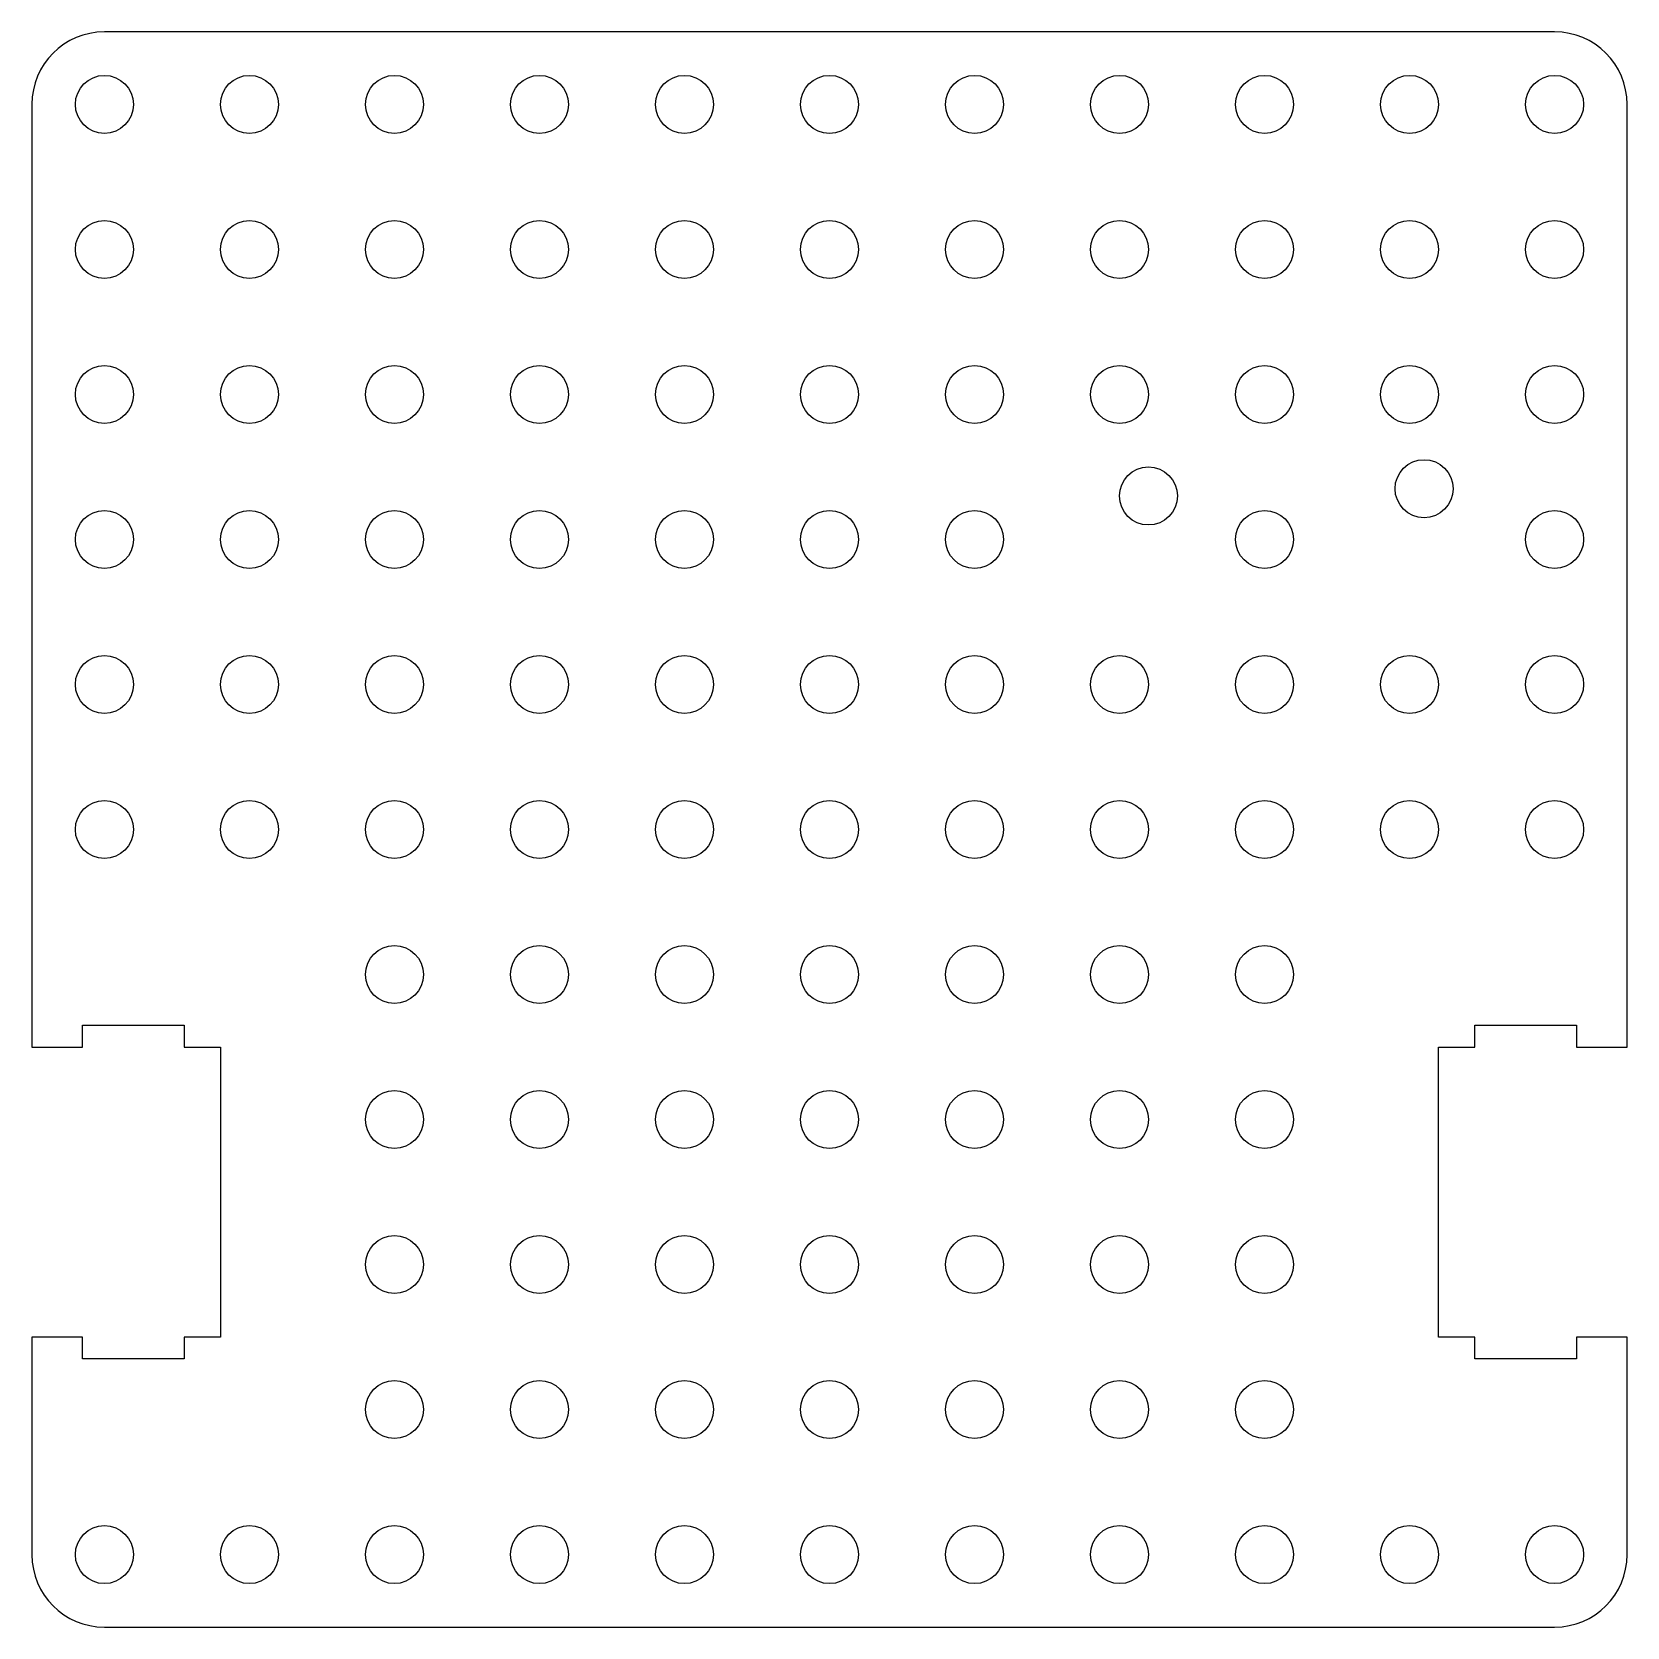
# Model space of a CAD drawing. Extents: x -15 to 771, y 0 to 274.
# Drawn here: x 660 to 770, y 0 to 110 of the extents above; entities that cross this region are included whole.
import ezdxf

# ---------------------------------------------------------------- set-up
doc = ezdxf.new("R2010")
doc.units = 0
doc.layers.add('Layer_1', color=7, linetype='CONTINUOUS')

msp = doc.modelspace()

# ---------------------------------------------------------------- linework, layer by layer
at = {"layer": 'Layer_1', "color": 7}
for points in [[(764.999994, 109.999991), (664.999968, 110.000005)], [(660.000006, 105.000007), (660.000006, 40.000007), (663.499985, 40.000004), (663.499985, 41.500007), (670.5, 41.50001), (670.5, 40.000004), (672.99998, 40.000004), (672.99998, 20.000007), (670.5, 20.000007), (670.5, 18.500008), (663.499985, 18.500008), (663.499985, 20.000007), (660.000006, 20.000002), (660.000006, 5.000021)], [(667.000007, 105.000006), (667.000007, 105.000006)], [(676.999987, 105.000006), (676.999987, 105.000006)], [(686.999995, 105.000006), (686.999995, 105.000006)], [(697.000003, 105.000006), (697.000003, 105.000006)], [(706.999983, 105.000006), (706.999983, 105.000006)], [(716.999991, 105.000006), (716.999991, 105.000006)], [(727, 105.000006), (727, 105.000006)], [(736.99998, 105.000006), (736.99998, 105.000006)], [(746.999988, 105.000006), (746.999988, 105.000006)], [(756.999996, 105.000006), (756.999996, 105.000006)], [(767.000004, 105.000006), (767.000004, 105.000006)], [(667.000007, 95.000006), (667.000007, 95.000006)], [(676.999987, 95.000009), (676.999987, 95.000009)], [(686.999995, 95.000006), (686.999995, 95.000006)], [(697.000003, 95.000006), (697.000003, 95.000006)], [(706.999983, 95.000006), (706.999983, 95.000006)], [(716.999991, 95.000006), (716.999991, 95.000006)], [(727, 95.000009), (727, 95.000009)], [(737.000008, 95.000006), (737.000008, 95.000006)], [(746.999988, 95.000006), (746.999988, 95.000006)], [(756.999996, 95.000006), (756.999996, 95.000006)], [(767.000004, 95.000006), (767.000004, 95.000006)], [(667.000007, 85.000006), (667.000007, 85.000006)], [(676.999987, 85.000006), (676.999987, 85.000006)], [(686.999995, 85.000006), (686.999995, 85.000006)], [(697.000003, 85.000006), (697.000003, 85.000006)], [(706.999983, 85.000006), (706.999983, 85.000006)], [(716.999991, 85.000006), (716.999991, 85.000006)], [(727, 85.000006), (727, 85.000006)], [(737.000008, 85.000006), (737.000008, 85.000006)], [(746.999988, 85.000006), (746.999988, 85.000006)], [(756.999996, 85.000006), (756.999996, 85.000006)], [(767.000004, 85.000006), (767.000004, 85.000006)], [(754.000001, 78.500008), (754.000001, 78.500008)], [(738.992045, 78.000009), (738.992045, 78.000009)], [(667.000007, 75.000007), (667.000007, 75.000007)], [(676.999987, 75.000007), (676.999987, 75.000007)], [(686.999995, 75.000007), (686.999995, 75.000007)], [(697.000003, 75.000007), (697.000003, 75.000007)], [(706.999983, 75.000007), (706.999983, 75.000007)], [(716.999991, 75.000007), (716.999991, 75.000007)], [(727, 75.000007), (727, 75.000007)], [(746.999988, 75.000007), (746.999988, 75.000007)], [(767.000004, 75.000007), (767.000004, 75.000007)], [(667.000007, 65.000007), (667.000007, 65.000007)], [(676.999987, 65.000007), (676.999987, 65.000007)], [(686.999995, 65.000007), (686.999995, 65.000007)], [(697.000003, 65.000007), (697.000003, 65.000007)], [(706.999983, 65.000007), (706.999983, 65.000007)], [(716.999991, 65.000007), (716.999991, 65.000007)], [(727, 65.000007), (727, 65.000007)], [(736.99998, 65.000007), (736.99998, 65.000007)], [(746.999988, 65.000007), (746.999988, 65.000007)], [(756.999996, 65.000007), (756.999996, 65.000007)], [(767.000004, 65.000007), (767.000004, 65.000007)], [(667.000007, 55.000004), (667.000007, 55.000004)], [(676.999987, 55.000004), (676.999987, 55.000004)], [(686.999995, 55.000004), (686.999995, 55.000004)], [(697.000003, 55.000004), (697.000003, 55.000004)], [(706.999983, 55.000004), (706.999983, 55.000004)], [(716.999991, 55.000004), (716.999991, 55.000004)], [(727, 55.000004), (727, 55.000004)], [(737.000008, 55.000004), (737.000008, 55.000004)], [(746.999988, 55.000004), (746.999988, 55.000004)], [(756.999996, 55.000004), (756.999996, 55.000004)], [(767.000004, 55.000004), (767.000004, 55.000004)], [(686.999995, 45.000004), (686.999995, 45.000004)], [(697.000003, 45.000004), (697.000003, 45.000004)], [(702.99999, 45.000005), (702.99999, 45.000005)], [(716.999991, 45.000004), (716.999991, 45.000004)], [(727, 45.000007), (727, 45.000007)], [(737.000008, 45.000004), (737.000008, 45.000004)], [(746.999988, 45.000004), (746.999988, 45.000004)], [(769.999984, 5.000021), (769.999984, 20.000007), (766.500005, 20.000007), (766.500005, 18.500008), (759.499991, 18.500008), (759.499991, 20.000007), (756.999982, 20.000007), (756.999982, 40.000004), (759.499991, 40.000007), (759.499991, 41.500007), (766.500005, 41.500007), (766.500005, 40.000004), (769.999984, 40.000007)], [(686.999995, 35.000005), (686.999995, 35.000005)], [(697.000003, 35.000005), (697.000003, 35.000005)], [(706.999983, 35.000005), (706.999983, 35.000005)], [(716.999991, 35.000005), (716.999991, 35.000005)], [(727, 35.000005), (727, 35.000005)], [(736.99998, 35.000005), (736.99998, 35.000005)], [(746.999988, 35.000005), (746.999988, 35.000005)], [(686.999995, 25.000005), (686.999995, 25.000005)], [(697.000003, 25.000005), (697.000003, 25.000005)], [(706.999983, 25.000005), (706.999983, 25.000005)], [(716.999991, 25.000005), (716.999991, 25.000005)], [(727, 25.000005), (727, 25.000005)], [(736.99998, 25.000005), (736.99998, 25.000005)], [(746.999988, 25.000005), (746.999988, 25.000005)], [(686.999995, 15.000005), (686.999995, 15.000005)], [(697.000003, 15.000005), (697.000003, 15.000005)], [(706.999983, 15.000005), (706.999983, 15.000005)], [(716.999991, 15.000005), (716.999991, 15.000005)], [(727, 15.000005), (727, 15.000005)], [(736.99998, 15.000005), (736.99998, 15.000005)], [(746.999988, 15.000005), (746.999988, 15.000005)], [(667.000007, 5.000005), (667.000007, 5.000005)], [(676.999987, 5.000005), (676.999987, 5.000005)], [(686.999995, 5.000005), (686.999995, 5.000005)], [(697.000003, 5.000005), (697.000003, 5.000005)], [(706.999983, 5.000005), (706.999983, 5.000005)], [(716.999991, 5.000005), (716.999991, 5.000005)], [(727, 5.000005), (727, 5.000005)], [(736.99998, 5.000005), (736.99998, 5.000005)], [(746.999988, 5.000005), (746.999988, 5.000005)], [(756.999996, 5.000005), (756.999996, 5.000005)], [(767.000004, 5.000005), (767.000004, 5.000005)], [(664.999968, 0.000002), (764.999994, 0.000002)], [(664.999968, 0.000002), (664.999968, 0.000002)]]:
    msp.add_lwpolyline(points, dxfattribs=at)
for points in [[(664.999968, 110.000005), (662.229985, 110.000005), (660.000006, 107.76999), (660.000006, 105.000007)], [(769.999984, 104.999993), (769.999984, 107.769976), (767.769977, 109.999991), (764.999994, 109.999991)], [(663.000007, 105.000006), (663.000007, 106.104576), (663.895437, 107.000006), (665.000007, 107.000006)], [(665.000007, 107.000006), (666.104576, 107.000006), (667.000007, 106.104576), (667.000007, 105.000006)], [(672.999987, 105.000006), (672.999987, 106.104576), (673.895417, 107.000006), (674.999987, 107.000006)], [(674.999987, 107.000006), (676.104556, 107.000006), (676.999987, 106.104576), (676.999987, 105.000006)], [(682.999995, 105.000006), (682.999995, 106.104576), (683.895425, 107.000006), (684.999995, 107.000006)], [(684.999995, 107.000006), (686.104564, 107.000006), (686.999995, 106.104576), (686.999995, 105.000006)], [(693.000003, 105.000006), (693.000003, 106.104576), (693.895434, 107.000006), (695.000003, 107.000006)], [(695.000003, 107.000006), (696.104573, 107.000006), (697.000003, 106.104576), (697.000003, 105.000006)], [(702.999983, 105.000006), (702.999983, 106.104576), (703.895414, 107.000006), (704.999983, 107.000006)], [(704.999983, 107.000006), (706.104553, 107.000006), (706.999983, 106.104576), (706.999983, 105.000006)], [(712.999991, 105.000006), (712.999991, 106.104576), (713.895422, 107.000006), (714.999991, 107.000006)], [(714.999991, 107.000006), (716.104561, 107.000006), (716.999991, 106.104576), (716.999991, 105.000006)], [(723, 105.000006), (723, 106.104576), (723.89543, 107.000006), (725, 107.000006)], [(725, 107.000006), (726.104569, 107.000006), (727, 106.104576), (727, 105.000006)], [(732.99998, 105.000006), (732.99998, 106.104576), (733.89541, 107.000006), (734.99998, 107.000006)], [(734.99998, 107.000006), (736.104549, 107.000006), (736.99998, 106.104576), (736.99998, 105.000006)], [(742.999988, 105.000006), (742.999988, 106.104576), (743.895418, 107.000006), (744.999988, 107.000006)], [(744.999988, 107.000006), (746.104557, 107.000006), (746.999988, 106.104576), (746.999988, 105.000006)], [(752.999996, 105.000006), (752.999996, 106.104576), (753.895427, 107.000006), (754.999996, 107.000006)], [(754.999996, 107.000006), (756.104565, 107.000006), (756.999996, 106.104576), (756.999996, 105.000006)], [(763.000004, 105.000006), (763.000004, 106.104576), (763.895435, 107.000006), (765.000004, 107.000006)], [(765.000004, 107.000006), (766.104574, 107.000006), (767.000004, 106.104576), (767.000004, 105.000006)], [(665.000007, 103.000006), (663.895437, 103.000006), (663.000007, 103.895436), (663.000007, 105.000006)], [(667.000007, 105.000006), (667.000007, 103.895436), (666.104576, 103.000006), (665.000007, 103.000006)], [(674.999987, 103.000006), (673.895417, 103.000006), (672.999987, 103.895436), (672.999987, 105.000006)], [(676.999987, 105.000006), (676.999987, 103.895436), (676.104556, 103.000006), (674.999987, 103.000006)], [(684.999995, 103.000006), (683.895425, 103.000006), (682.999995, 103.895436), (682.999995, 105.000006)], [(686.999995, 105.000006), (686.999995, 103.895436), (686.104564, 103.000006), (684.999995, 103.000006)], [(695.000003, 103.000006), (693.895434, 103.000006), (693.000003, 103.895436), (693.000003, 105.000006)], [(697.000003, 105.000006), (697.000003, 103.895436), (696.104573, 103.000006), (695.000003, 103.000006)], [(704.999983, 103.000006), (703.895414, 103.000006), (702.999983, 103.895436), (702.999983, 105.000006)], [(706.999983, 105.000006), (706.999983, 103.895436), (706.104553, 103.000006), (704.999983, 103.000006)], [(714.999991, 103.000006), (713.895422, 103.000006), (712.999991, 103.895436), (712.999991, 105.000006)], [(716.999991, 105.000006), (716.999991, 103.895436), (716.104561, 103.000006), (714.999991, 103.000006)], [(725, 103.000006), (723.89543, 103.000006), (723, 103.895436), (723, 105.000006)], [(727, 105.000006), (727, 103.895436), (726.104569, 103.000006), (725, 103.000006)], [(734.99998, 103.000006), (733.89541, 103.000006), (732.99998, 103.895436), (732.99998, 105.000006)], [(736.99998, 105.000006), (736.99998, 103.895436), (736.104549, 103.000006), (734.99998, 103.000006)], [(744.999988, 103.000006), (743.895418, 103.000006), (742.999988, 103.895436), (742.999988, 105.000006)], [(746.999988, 105.000006), (746.999988, 103.895436), (746.104557, 103.000006), (744.999988, 103.000006)], [(754.999996, 103.000006), (753.895427, 103.000006), (752.999996, 103.895436), (752.999996, 105.000006)], [(756.999996, 105.000006), (756.999996, 103.895436), (756.104565, 103.000006), (754.999996, 103.000006)], [(765.000004, 103.000006), (763.895435, 103.000006), (763.000004, 103.895436), (763.000004, 105.000006)], [(767.000004, 105.000006), (767.000004, 103.895436), (766.104574, 103.000006), (765.000004, 103.000006)], [(769.999984, 40.000007), (769.999984, 65.000011), (769.999984, 79.999989), (769.999984, 104.999993)], [(663.000007, 95.000006), (663.000007, 96.104576), (663.895437, 97.000006), (665.000007, 97.000006)], [(665.000007, 97.000006), (666.104576, 97.000006), (667.000007, 96.104576), (667.000007, 95.000006)], [(672.999987, 95.000009), (672.999987, 96.104579), (673.895417, 97.000009), (674.999987, 97.000009)], [(674.999987, 97.000009), (676.104556, 97.000009), (676.999987, 96.104579), (676.999987, 95.000009)], [(682.999995, 95.000006), (682.999995, 96.104576), (683.895425, 97.000006), (684.999995, 97.000006)], [(684.999995, 97.000006), (686.104564, 97.000006), (686.999995, 96.104576), (686.999995, 95.000006)], [(693.000003, 95.000006), (693.000003, 96.104576), (693.895434, 97.000006), (695.000003, 97.000006)], [(695.000003, 97.000006), (696.104573, 97.000006), (697.000003, 96.104576), (697.000003, 95.000006)], [(702.999983, 95.000006), (702.999983, 96.104576), (703.895414, 97.000006), (704.999983, 97.000006)], [(704.999983, 97.000006), (706.104553, 97.000006), (706.999983, 96.104576), (706.999983, 95.000006)], [(712.999991, 95.000006), (712.999991, 96.104576), (713.895422, 97.000006), (714.999991, 97.000006)], [(714.999991, 97.000006), (716.104561, 97.000006), (716.999991, 96.104576), (716.999991, 95.000006)], [(723, 95.000009), (723, 96.104579), (723.89543, 97.000009), (725, 97.000009)], [(725, 97.000009), (726.104569, 97.000009), (727, 96.104579), (727, 95.000009)], [(733.000008, 95.000006), (733.000008, 96.104576), (733.895438, 97.000006), (735.000008, 97.000006)], [(735.000008, 97.000006), (736.104577, 97.000006), (737.000008, 96.104576), (737.000008, 95.000006)], [(742.999988, 95.000006), (742.999988, 96.104576), (743.895418, 97.000006), (744.999988, 97.000006)], [(744.999988, 97.000006), (746.104557, 97.000006), (746.999988, 96.104576), (746.999988, 95.000006)], [(752.999996, 95.000006), (752.999996, 96.104576), (753.895427, 97.000006), (754.999996, 97.000006)], [(754.999996, 97.000006), (756.104565, 97.000006), (756.999996, 96.104576), (756.999996, 95.000006)], [(763.000004, 95.000006), (763.000004, 96.104576), (763.895435, 97.000006), (765.000004, 97.000006)], [(765.000004, 97.000006), (766.104574, 97.000006), (767.000004, 96.104576), (767.000004, 95.000006)], [(665.000007, 93.000006), (663.895437, 93.000006), (663.000007, 93.895436), (663.000007, 95.000006)], [(667.000007, 95.000006), (667.000007, 93.895436), (666.104576, 93.000006), (665.000007, 93.000006)], [(674.999987, 93.000009), (673.895417, 93.000009), (672.999987, 93.895439), (672.999987, 95.000009)], [(676.999987, 95.000009), (676.999987, 93.895439), (676.104556, 93.000009), (674.999987, 93.000009)], [(684.999995, 93.000006), (683.895425, 93.000006), (682.999995, 93.895436), (682.999995, 95.000006)], [(686.999995, 95.000006), (686.999995, 93.895436), (686.104564, 93.000006), (684.999995, 93.000006)], [(695.000003, 93.000006), (693.895434, 93.000006), (693.000003, 93.895436), (693.000003, 95.000006)], [(697.000003, 95.000006), (697.000003, 93.895436), (696.104573, 93.000006), (695.000003, 93.000006)], [(704.999983, 93.000006), (703.895414, 93.000006), (702.999983, 93.895436), (702.999983, 95.000006)], [(706.999983, 95.000006), (706.999983, 93.895436), (706.104553, 93.000006), (704.999983, 93.000006)], [(714.999991, 93.000006), (713.895422, 93.000006), (712.999991, 93.895436), (712.999991, 95.000006)], [(716.999991, 95.000006), (716.999991, 93.895436), (716.104561, 93.000006), (714.999991, 93.000006)], [(725, 93.000009), (723.89543, 93.000009), (723, 93.895439), (723, 95.000009)], [(727, 95.000009), (727, 93.895439), (726.104569, 93.000009), (725, 93.000009)], [(735.000008, 93.000006), (733.895438, 93.000006), (733.000008, 93.895436), (733.000008, 95.000006)], [(737.000008, 95.000006), (737.000008, 93.895436), (736.104577, 93.000006), (735.000008, 93.000006)], [(744.999988, 93.000006), (743.895418, 93.000006), (742.999988, 93.895436), (742.999988, 95.000006)], [(746.999988, 95.000006), (746.999988, 93.895436), (746.104557, 93.000006), (744.999988, 93.000006)], [(754.999996, 93.000006), (753.895427, 93.000006), (752.999996, 93.895436), (752.999996, 95.000006)], [(756.999996, 95.000006), (756.999996, 93.895436), (756.104565, 93.000006), (754.999996, 93.000006)], [(765.000004, 93.000006), (763.895435, 93.000006), (763.000004, 93.895436), (763.000004, 95.000006)], [(767.000004, 95.000006), (767.000004, 93.895436), (766.104574, 93.000006), (765.000004, 93.000006)], [(663.000007, 85.000006), (663.000007, 86.104576), (663.895437, 87.000006), (665.000007, 87.000006)], [(665.000007, 87.000006), (666.104576, 87.000006), (667.000007, 86.104576), (667.000007, 85.000006)], [(672.999987, 85.000006), (672.999987, 86.104576), (673.895417, 87.000006), (674.999987, 87.000006)], [(674.999987, 87.000006), (676.104556, 87.000006), (676.999987, 86.104576), (676.999987, 85.000006)], [(682.999995, 85.000006), (682.999995, 86.104576), (683.895425, 87.000006), (684.999995, 87.000006)], [(684.999995, 87.000006), (686.104564, 87.000006), (686.999995, 86.104576), (686.999995, 85.000006)], [(693.000003, 85.000006), (693.000003, 86.104576), (693.895434, 87.000006), (695.000003, 87.000006)], [(695.000003, 87.000006), (696.104573, 87.000006), (697.000003, 86.104576), (697.000003, 85.000006)], [(702.999983, 85.000006), (702.999983, 86.104576), (703.895414, 87.000006), (704.999983, 87.000006)], [(704.999983, 87.000006), (706.104553, 87.000006), (706.999983, 86.104576), (706.999983, 85.000006)], [(712.999991, 85.000006), (712.999991, 86.104576), (713.895422, 87.000006), (714.999991, 87.000006)], [(714.999991, 87.000006), (716.104561, 87.000006), (716.999991, 86.104576), (716.999991, 85.000006)], [(723, 85.000006), (723, 86.104576), (723.89543, 87.000006), (725, 87.000006)], [(725, 87.000006), (726.104569, 87.000006), (727, 86.104576), (727, 85.000006)], [(733.000008, 85.000006), (733.000008, 86.104576), (733.895438, 87.000006), (735.000008, 87.000006)], [(735.000008, 87.000006), (736.104577, 87.000006), (737.000008, 86.104576), (737.000008, 85.000006)], [(742.999988, 85.000006), (742.999988, 86.104576), (743.895418, 87.000006), (744.999988, 87.000006)], [(744.999988, 87.000006), (746.104557, 87.000006), (746.999988, 86.104576), (746.999988, 85.000006)], [(752.999996, 85.000006), (752.999996, 86.104576), (753.895427, 87.000006), (754.999996, 87.000006)], [(754.999996, 87.000006), (756.104565, 87.000006), (756.999996, 86.104576), (756.999996, 85.000006)], [(763.000004, 85.000006), (763.000004, 86.104576), (763.895435, 87.000006), (765.000004, 87.000006)], [(765.000004, 87.000006), (766.104574, 87.000006), (767.000004, 86.104576), (767.000004, 85.000006)], [(665.000007, 83.000006), (663.895437, 83.000006), (663.000007, 83.895437), (663.000007, 85.000006)], [(667.000007, 85.000006), (667.000007, 83.895437), (666.104576, 83.000006), (665.000007, 83.000006)], [(674.999987, 83.000006), (673.895417, 83.000006), (672.999987, 83.895437), (672.999987, 85.000006)], [(676.999987, 85.000006), (676.999987, 83.895437), (676.104556, 83.000006), (674.999987, 83.000006)], [(684.999995, 83.000006), (683.895425, 83.000006), (682.999995, 83.895437), (682.999995, 85.000006)], [(686.999995, 85.000006), (686.999995, 83.895437), (686.104564, 83.000006), (684.999995, 83.000006)], [(695.000003, 83.000006), (693.895434, 83.000006), (693.000003, 83.895437), (693.000003, 85.000006)], [(697.000003, 85.000006), (697.000003, 83.895437), (696.104573, 83.000006), (695.000003, 83.000006)], [(704.999983, 83.000006), (703.895414, 83.000006), (702.999983, 83.895437), (702.999983, 85.000006)], [(706.999983, 85.000006), (706.999983, 83.895437), (706.104553, 83.000006), (704.999983, 83.000006)], [(714.999991, 83.000006), (713.895422, 83.000006), (712.999991, 83.895437), (712.999991, 85.000006)], [(716.999991, 85.000006), (716.999991, 83.895437), (716.104561, 83.000006), (714.999991, 83.000006)], [(725, 83.000006), (723.89543, 83.000006), (723, 83.895437), (723, 85.000006)], [(727, 85.000006), (727, 83.895437), (726.104569, 83.000006), (725, 83.000006)], [(735.000008, 83.000006), (733.895438, 83.000006), (733.000008, 83.895437), (733.000008, 85.000006)], [(737.000008, 85.000006), (737.000008, 83.895437), (736.104577, 83.000006), (735.000008, 83.000006)], [(744.999988, 83.000006), (743.895418, 83.000006), (742.999988, 83.895437), (742.999988, 85.000006)], [(746.999988, 85.000006), (746.999988, 83.895437), (746.104557, 83.000006), (744.999988, 83.000006)], [(754.999996, 83.000006), (753.895427, 83.000006), (752.999996, 83.895437), (752.999996, 85.000006)], [(756.999996, 85.000006), (756.999996, 83.895437), (756.104565, 83.000006), (754.999996, 83.000006)], [(765.000004, 83.000006), (763.895435, 83.000006), (763.000004, 83.895437), (763.000004, 85.000006)], [(767.000004, 85.000006), (767.000004, 83.895437), (766.104574, 83.000006), (765.000004, 83.000006)], [(754.000001, 78.500008), (754.000001, 79.604571), (754.895431, 80.499996), (756, 80.499996)], [(756, 80.499996), (757.104569, 80.499996), (758, 79.604571), (758, 78.500008)], [(734.992045, 78.000009), (734.992045, 79.104579), (735.887476, 80.000009), (736.992045, 80.000009)], [(736.992045, 80.000009), (738.096615, 80.000009), (738.992045, 79.104579), (738.992045, 78.000009)], [(756, 76.500015), (754.895431, 76.500015), (754.000001, 77.39544), (754.000001, 78.500008)], [(758, 78.500008), (758, 77.39544), (757.104569, 76.500015), (756, 76.500015)], [(736.992045, 76.000009), (735.887476, 76.000009), (734.992045, 76.895439), (734.992045, 78.000009)], [(738.992045, 78.000009), (738.992045, 76.895439), (738.096615, 76.000009), (736.992045, 76.000009)], [(663.000007, 75.000007), (663.000007, 76.104576), (663.895437, 77.000006), (665.000007, 77.000006)], [(665.000007, 77.000006), (666.104576, 77.000006), (667.000007, 76.104576), (667.000007, 75.000007)], [(672.999987, 75.000007), (672.999987, 76.104576), (673.895417, 77.000006), (674.999987, 77.000006)], [(674.999987, 77.000006), (676.104556, 77.000006), (676.999987, 76.104576), (676.999987, 75.000007)], [(682.999995, 75.000007), (682.999995, 76.104576), (683.895425, 77.000006), (684.999995, 77.000006)], [(684.999995, 77.000006), (686.104564, 77.000006), (686.999995, 76.104576), (686.999995, 75.000007)], [(693.000003, 75.000007), (693.000003, 76.104576), (693.895434, 77.000006), (695.000003, 77.000006)], [(695.000003, 77.000006), (696.104573, 77.000006), (697.000003, 76.104576), (697.000003, 75.000007)], [(702.999983, 75.000007), (702.999983, 76.104576), (703.895414, 77.000006), (704.999983, 77.000006)], [(704.999983, 77.000006), (706.104553, 77.000006), (706.999983, 76.104576), (706.999983, 75.000007)], [(712.999991, 75.000007), (712.999991, 76.104576), (713.895422, 77.000006), (714.999991, 77.000006)], [(714.999991, 77.000006), (716.104561, 77.000006), (716.999991, 76.104576), (716.999991, 75.000007)], [(723, 75.000007), (723, 76.104576), (723.89543, 77.000006), (725, 77.000006)], [(725, 77.000006), (726.104569, 77.000006), (727, 76.104576), (727, 75.000007)], [(742.999988, 75.000007), (742.999988, 76.104576), (743.895418, 77.000006), (744.999988, 77.000006)], [(744.999988, 77.000006), (746.104557, 77.000006), (746.999988, 76.104576), (746.999988, 75.000007)], [(763.000004, 75.000007), (763.000004, 76.104576), (763.895435, 77.000006), (765.000004, 77.000006)], [(765.000004, 77.000006), (766.104574, 77.000006), (767.000004, 76.104576), (767.000004, 75.000007)], [(665.000007, 73.000007), (663.895437, 73.000007), (663.000007, 73.895437), (663.000007, 75.000007)], [(667.000007, 75.000007), (667.000007, 73.895437), (666.104576, 73.000007), (665.000007, 73.000007)], [(674.999987, 73.000007), (673.895417, 73.000007), (672.999987, 73.895437), (672.999987, 75.000007)], [(676.999987, 75.000007), (676.999987, 73.895437), (676.104556, 73.000007), (674.999987, 73.000007)], [(684.999995, 73.000007), (683.895425, 73.000007), (682.999995, 73.895437), (682.999995, 75.000007)], [(686.999995, 75.000007), (686.999995, 73.895437), (686.104564, 73.000007), (684.999995, 73.000007)], [(695.000003, 73.000007), (693.895434, 73.000007), (693.000003, 73.895437), (693.000003, 75.000007)], [(697.000003, 75.000007), (697.000003, 73.895437), (696.104573, 73.000007), (695.000003, 73.000007)], [(704.999983, 73.000007), (703.895414, 73.000007), (702.999983, 73.895437), (702.999983, 75.000007)], [(706.999983, 75.000007), (706.999983, 73.895437), (706.104553, 73.000007), (704.999983, 73.000007)], [(714.999991, 73.000007), (713.895422, 73.000007), (712.999991, 73.895437), (712.999991, 75.000007)], [(716.999991, 75.000007), (716.999991, 73.895437), (716.104561, 73.000007), (714.999991, 73.000007)], [(725, 73.000007), (723.89543, 73.000007), (723, 73.895437), (723, 75.000007)], [(727, 75.000007), (727, 73.895437), (726.104569, 73.000007), (725, 73.000007)], [(744.999988, 73.000007), (743.895418, 73.000007), (742.999988, 73.895437), (742.999988, 75.000007)], [(746.999988, 75.000007), (746.999988, 73.895437), (746.104557, 73.000007), (744.999988, 73.000007)], [(765.000004, 73.000007), (763.895435, 73.000007), (763.000004, 73.895437), (763.000004, 75.000007)], [(767.000004, 75.000007), (767.000004, 73.895437), (766.104574, 73.000007), (765.000004, 73.000007)], [(663.000007, 65.000007), (663.000007, 66.104577), (663.895437, 67.000007), (665.000007, 67.000007)], [(665.000007, 67.000007), (666.104576, 67.000007), (667.000007, 66.104577), (667.000007, 65.000007)], [(672.999987, 65.000007), (672.999987, 66.104577), (673.895417, 67.000007), (674.999987, 67.000007)], [(674.999987, 67.000007), (676.104556, 67.000007), (676.999987, 66.104577), (676.999987, 65.000007)], [(682.999995, 65.000007), (682.999995, 66.104577), (683.895425, 67.000007), (684.999995, 67.000007)], [(684.999995, 67.000007), (686.104564, 67.000007), (686.999995, 66.104577), (686.999995, 65.000007)], [(693.000003, 65.000007), (693.000003, 66.104577), (693.895434, 67.000007), (695.000003, 67.000007)], [(695.000003, 67.000007), (696.104573, 67.000007), (697.000003, 66.104577), (697.000003, 65.000007)], [(702.999983, 65.000007), (702.999983, 66.104577), (703.895414, 67.000007), (704.999983, 67.000007)], [(704.999983, 67.000007), (706.104553, 67.000007), (706.999983, 66.104577), (706.999983, 65.000007)], [(712.999991, 65.000007), (712.999991, 66.104577), (713.895422, 67.000007), (714.999991, 67.000007)], [(714.999991, 67.000007), (716.104561, 67.000007), (716.999991, 66.104577), (716.999991, 65.000007)], [(723, 65.000007), (723, 66.104577), (723.89543, 67.000007), (725, 67.000007)], [(725, 67.000007), (726.104569, 67.000007), (727, 66.104577), (727, 65.000007)], [(732.99998, 65.000007), (732.99998, 66.104577), (733.89541, 67.000007), (734.99998, 67.000007)], [(734.99998, 67.000007), (736.104549, 67.000007), (736.99998, 66.104577), (736.99998, 65.000007)], [(742.999988, 65.000007), (742.999988, 66.104577), (743.895418, 67.000007), (744.999988, 67.000007)], [(744.999988, 67.000007), (746.104557, 67.000007), (746.999988, 66.104577), (746.999988, 65.000007)], [(752.999996, 65.000007), (752.999996, 66.104577), (753.895427, 67.000007), (754.999996, 67.000007)], [(754.999996, 67.000007), (756.104565, 67.000007), (756.999996, 66.104577), (756.999996, 65.000007)], [(763.000004, 65.000007), (763.000004, 66.104577), (763.895435, 67.000007), (765.000004, 67.000007)], [(765.000004, 67.000007), (766.104574, 67.000007), (767.000004, 66.104577), (767.000004, 65.000007)], [(665.000007, 63.000007), (663.895437, 63.000007), (663.000007, 63.895437), (663.000007, 65.000007)], [(667.000007, 65.000007), (667.000007, 63.895437), (666.104576, 63.000007), (665.000007, 63.000007)], [(674.999987, 63.000007), (673.895417, 63.000007), (672.999987, 63.895437), (672.999987, 65.000007)], [(676.999987, 65.000007), (676.999987, 63.895437), (676.104556, 63.000007), (674.999987, 63.000007)], [(684.999995, 63.000007), (683.895425, 63.000007), (682.999995, 63.895437), (682.999995, 65.000007)], [(686.999995, 65.000007), (686.999995, 63.895437), (686.104564, 63.000007), (684.999995, 63.000007)], [(695.000003, 63.000007), (693.895434, 63.000007), (693.000003, 63.895437), (693.000003, 65.000007)], [(697.000003, 65.000007), (697.000003, 63.895437), (696.104573, 63.000007), (695.000003, 63.000007)], [(704.999983, 63.000007), (703.895414, 63.000007), (702.999983, 63.895437), (702.999983, 65.000007)], [(706.999983, 65.000007), (706.999983, 63.895437), (706.104553, 63.000007), (704.999983, 63.000007)], [(714.999991, 63.000007), (713.895422, 63.000007), (712.999991, 63.895437), (712.999991, 65.000007)], [(716.999991, 65.000007), (716.999991, 63.895437), (716.104561, 63.000007), (714.999991, 63.000007)], [(725, 63.000007), (723.89543, 63.000007), (723, 63.895437), (723, 65.000007)], [(727, 65.000007), (727, 63.895437), (726.104569, 63.000007), (725, 63.000007)], [(734.99998, 63.000007), (733.89541, 63.000007), (732.99998, 63.895437), (732.99998, 65.000007)], [(736.99998, 65.000007), (736.99998, 63.895437), (736.104549, 63.000007), (734.99998, 63.000007)], [(744.999988, 63.000007), (743.895418, 63.000007), (742.999988, 63.895437), (742.999988, 65.000007)], [(746.999988, 65.000007), (746.999988, 63.895437), (746.104557, 63.000007), (744.999988, 63.000007)], [(754.999996, 63.000007), (753.895427, 63.000007), (752.999996, 63.895437), (752.999996, 65.000007)], [(756.999996, 65.000007), (756.999996, 63.895437), (756.104565, 63.000007), (754.999996, 63.000007)], [(765.000004, 63.000007), (763.895435, 63.000007), (763.000004, 63.895437), (763.000004, 65.000007)], [(767.000004, 65.000007), (767.000004, 63.895437), (766.104574, 63.000007), (765.000004, 63.000007)], [(663.000007, 55.000004), (663.000007, 56.104574), (663.895437, 57.000004), (665.000007, 57.000004)], [(665.000007, 57.000004), (666.104576, 57.000004), (667.000007, 56.104574), (667.000007, 55.000004)], [(672.999987, 55.000004), (672.999987, 56.104574), (673.895417, 57.000004), (674.999987, 57.000004)], [(674.999987, 57.000004), (676.104556, 57.000004), (676.999987, 56.104574), (676.999987, 55.000004)], [(682.999995, 55.000004), (682.999995, 56.104574), (683.895425, 57.000004), (684.999995, 57.000004)], [(684.999995, 57.000004), (686.104564, 57.000004), (686.999995, 56.104574), (686.999995, 55.000004)], [(693.000003, 55.000004), (693.000003, 56.104574), (693.895434, 57.000004), (695.000003, 57.000004)], [(695.000003, 57.000004), (696.104573, 57.000004), (697.000003, 56.104574), (697.000003, 55.000004)], [(702.999983, 55.000004), (702.999983, 56.104574), (703.895414, 57.000004), (704.999983, 57.000004)], [(704.999983, 57.000004), (706.104553, 57.000004), (706.999983, 56.104574), (706.999983, 55.000004)], [(712.999991, 55.000004), (712.999991, 56.104574), (713.895422, 57.000004), (714.999991, 57.000004)], [(714.999991, 57.000004), (716.104561, 57.000004), (716.999991, 56.104574), (716.999991, 55.000004)], [(723, 55.000004), (723, 56.104574), (723.89543, 57.000004), (725, 57.000004)], [(725, 57.000004), (726.104569, 57.000004), (727, 56.104574), (727, 55.000004)], [(733.000008, 55.000004), (733.000008, 56.104574), (733.895438, 57.000004), (735.000008, 57.000004)], [(735.000008, 57.000004), (736.104577, 57.000004), (737.000008, 56.104574), (737.000008, 55.000004)], [(742.999988, 55.000004), (742.999988, 56.104574), (743.895418, 57.000004), (744.999988, 57.000004)], [(744.999988, 57.000004), (746.104557, 57.000004), (746.999988, 56.104574), (746.999988, 55.000004)], [(752.999996, 55.000004), (752.999996, 56.104574), (753.895427, 57.000004), (754.999996, 57.000004)], [(754.999996, 57.000004), (756.104565, 57.000004), (756.999996, 56.104574), (756.999996, 55.000004)], [(763.000004, 55.000004), (763.000004, 56.104574), (763.895435, 57.000004), (765.000004, 57.000004)], [(765.000004, 57.000004), (766.104574, 57.000004), (767.000004, 56.104574), (767.000004, 55.000004)], [(665.000007, 53.000004), (663.895437, 53.000004), (663.000007, 53.895434), (663.000007, 55.000004)], [(667.000007, 55.000004), (667.000007, 53.895434), (666.104576, 53.000004), (665.000007, 53.000004)], [(674.999987, 53.000004), (673.895417, 53.000004), (672.999987, 53.895434), (672.999987, 55.000004)], [(676.999987, 55.000004), (676.999987, 53.895434), (676.104556, 53.000004), (674.999987, 53.000004)], [(684.999995, 53.000004), (683.895425, 53.000004), (682.999995, 53.895434), (682.999995, 55.000004)], [(686.999995, 55.000004), (686.999995, 53.895434), (686.104564, 53.000004), (684.999995, 53.000004)], [(695.000003, 53.000004), (693.895434, 53.000004), (693.000003, 53.895434), (693.000003, 55.000004)], [(697.000003, 55.000004), (697.000003, 53.895434), (696.104573, 53.000004), (695.000003, 53.000004)], [(704.999983, 53.000004), (703.895414, 53.000004), (702.999983, 53.895434), (702.999983, 55.000004)], [(706.999983, 55.000004), (706.999983, 53.895434), (706.104553, 53.000004), (704.999983, 53.000004)], [(714.999991, 53.000004), (713.895422, 53.000004), (712.999991, 53.895434), (712.999991, 55.000004)], [(716.999991, 55.000004), (716.999991, 53.895434), (716.104561, 53.000004), (714.999991, 53.000004)], [(725, 53.000004), (723.89543, 53.000004), (723, 53.895434), (723, 55.000004)], [(727, 55.000004), (727, 53.895434), (726.104569, 53.000004), (725, 53.000004)], [(735.000008, 53.000004), (733.895438, 53.000004), (733.000008, 53.895434), (733.000008, 55.000004)], [(737.000008, 55.000004), (737.000008, 53.895434), (736.104577, 53.000004), (735.000008, 53.000004)], [(744.999988, 53.000004), (743.895418, 53.000004), (742.999988, 53.895434), (742.999988, 55.000004)], [(746.999988, 55.000004), (746.999988, 53.895434), (746.104557, 53.000004), (744.999988, 53.000004)], [(754.999996, 53.000004), (753.895427, 53.000004), (752.999996, 53.895434), (752.999996, 55.000004)], [(756.999996, 55.000004), (756.999996, 53.895434), (756.104565, 53.000004), (754.999996, 53.000004)], [(765.000004, 53.000004), (763.895435, 53.000004), (763.000004, 53.895434), (763.000004, 55.000004)], [(767.000004, 55.000004), (767.000004, 53.895434), (766.104574, 53.000004), (765.000004, 53.000004)], [(682.999995, 45.000004), (682.999995, 46.104574), (683.895425, 47.000004), (684.999995, 47.000004)], [(684.999995, 47.000004), (686.104564, 47.000004), (686.999995, 46.104574), (686.999995, 45.000004)], [(693.000003, 45.000004), (693.000003, 46.104574), (693.895434, 47.000004), (695.000003, 47.000004)], [(695.000003, 47.000004), (696.104573, 47.000004), (697.000003, 46.104574), (697.000003, 45.000004)], [(702.99999, 45.000005), (702.99999, 46.104567), (703.89542, 46.999993), (704.99999, 46.999993)], [(704.99999, 46.999993), (706.104559, 46.999993), (706.999989, 46.104567), (706.999989, 45.000005)], [(712.999991, 45.000004), (712.999991, 46.104574), (713.895422, 47.000004), (714.999991, 47.000004)], [(714.999991, 47.000004), (716.104561, 47.000004), (716.999991, 46.104574), (716.999991, 45.000004)], [(723, 45.000007), (723, 46.104577), (723.89543, 47.000007), (725, 47.000007)], [(725, 47.000007), (726.104569, 47.000007), (727, 46.104577), (727, 45.000007)], [(733.000008, 45.000004), (733.000008, 46.104574), (733.895438, 47.000004), (735.000008, 47.000004)], [(735.000008, 47.000004), (736.104577, 47.000004), (737.000008, 46.104574), (737.000008, 45.000004)], [(742.999988, 45.000004), (742.999988, 46.104574), (743.895418, 47.000004), (744.999988, 47.000004)], [(744.999988, 47.000004), (746.104557, 47.000004), (746.999988, 46.104574), (746.999988, 45.000004)], [(684.999995, 43.000005), (683.895425, 43.000005), (682.999995, 43.895435), (682.999995, 45.000004)], [(686.999995, 45.000004), (686.999995, 43.895435), (686.104564, 43.000005), (684.999995, 43.000005)], [(695.000003, 43.000005), (693.895434, 43.000005), (693.000003, 43.895435), (693.000003, 45.000004)], [(697.000003, 45.000004), (697.000003, 43.895435), (696.104573, 43.000005), (695.000003, 43.000005)], [(704.99999, 43.000012), (703.89542, 43.000012), (702.99999, 43.895437), (702.99999, 45.000005)], [(706.999989, 45.000005), (706.999989, 43.895437), (706.104559, 43.000012), (704.99999, 43.000012)], [(714.999991, 43.000005), (713.895422, 43.000005), (712.999991, 43.895435), (712.999991, 45.000004)], [(716.999991, 45.000004), (716.999991, 43.895435), (716.104561, 43.000005), (714.999991, 43.000005)], [(725, 43.000007), (723.89543, 43.000007), (723, 43.895438), (723, 45.000007)], [(727, 45.000007), (727, 43.895438), (726.104569, 43.000007), (725, 43.000007)], [(735.000008, 43.000005), (733.895438, 43.000005), (733.000008, 43.895435), (733.000008, 45.000004)], [(737.000008, 45.000004), (737.000008, 43.895435), (736.104577, 43.000005), (735.000008, 43.000005)], [(744.999988, 43.000005), (743.895418, 43.000005), (742.999988, 43.895435), (742.999988, 45.000004)], [(746.999988, 45.000004), (746.999988, 43.895435), (746.104557, 43.000005), (744.999988, 43.000005)], [(682.999995, 35.000005), (682.999995, 36.104574), (683.895425, 37.000005), (684.999995, 37.000005)], [(684.999995, 37.000005), (686.104564, 37.000005), (686.999995, 36.104574), (686.999995, 35.000005)], [(693.000003, 35.000005), (693.000003, 36.104574), (693.895434, 37.000005), (695.000003, 37.000005)], [(695.000003, 37.000005), (696.104573, 37.000005), (697.000003, 36.104574), (697.000003, 35.000005)], [(702.999983, 35.000005), (702.999983, 36.104574), (703.895414, 37.000005), (704.999983, 37.000005)], [(704.999983, 37.000005), (706.104553, 37.000005), (706.999983, 36.104574), (706.999983, 35.000005)], [(712.999991, 35.000005), (712.999991, 36.104574), (713.895422, 37.000005), (714.999991, 37.000005)], [(714.999991, 37.000005), (716.104561, 37.000005), (716.999991, 36.104574), (716.999991, 35.000005)], [(723, 35.000005), (723, 36.104574), (723.89543, 37.000005), (725, 37.000005)], [(725, 37.000005), (726.104569, 37.000005), (727, 36.104574), (727, 35.000005)], [(732.99998, 35.000005), (732.99998, 36.104574), (733.89541, 37.000005), (734.99998, 37.000005)], [(734.99998, 37.000005), (736.104549, 37.000005), (736.99998, 36.104574), (736.99998, 35.000005)], [(742.999988, 35.000005), (742.999988, 36.104574), (743.895418, 37.000005), (744.999988, 37.000005)], [(744.999988, 37.000005), (746.104557, 37.000005), (746.999988, 36.104574), (746.999988, 35.000005)], [(684.999995, 33.000005), (683.895425, 33.000005), (682.999995, 33.895435), (682.999995, 35.000005)], [(686.999995, 35.000005), (686.999995, 33.895435), (686.104564, 33.000005), (684.999995, 33.000005)], [(695.000003, 33.000005), (693.895434, 33.000005), (693.000003, 33.895435), (693.000003, 35.000005)], [(697.000003, 35.000005), (697.000003, 33.895435), (696.104573, 33.000005), (695.000003, 33.000005)], [(704.999983, 33.000005), (703.895414, 33.000005), (702.999983, 33.895435), (702.999983, 35.000005)], [(706.999983, 35.000005), (706.999983, 33.895435), (706.104553, 33.000005), (704.999983, 33.000005)], [(714.999991, 33.000005), (713.895422, 33.000005), (712.999991, 33.895435), (712.999991, 35.000005)], [(716.999991, 35.000005), (716.999991, 33.895435), (716.104561, 33.000005), (714.999991, 33.000005)], [(725, 33.000005), (723.89543, 33.000005), (723, 33.895435), (723, 35.000005)], [(727, 35.000005), (727, 33.895435), (726.104569, 33.000005), (725, 33.000005)], [(734.99998, 33.000005), (733.89541, 33.000005), (732.99998, 33.895435), (732.99998, 35.000005)], [(736.99998, 35.000005), (736.99998, 33.895435), (736.104549, 33.000005), (734.99998, 33.000005)], [(744.999988, 33.000005), (743.895418, 33.000005), (742.999988, 33.895435), (742.999988, 35.000005)], [(746.999988, 35.000005), (746.999988, 33.895435), (746.104557, 33.000005), (744.999988, 33.000005)], [(682.999995, 25.000005), (682.999995, 26.104575), (683.895425, 27.000005), (684.999995, 27.000005)], [(684.999995, 27.000005), (686.104564, 27.000005), (686.999995, 26.104575), (686.999995, 25.000005)], [(693.000003, 25.000005), (693.000003, 26.104575), (693.895434, 27.000005), (695.000003, 27.000005)], [(695.000003, 27.000005), (696.104573, 27.000005), (697.000003, 26.104575), (697.000003, 25.000005)], [(702.999983, 25.000005), (702.999983, 26.104575), (703.895414, 27.000005), (704.999983, 27.000005)], [(704.999983, 27.000005), (706.104553, 27.000005), (706.999983, 26.104575), (706.999983, 25.000005)], [(712.999991, 25.000005), (712.999991, 26.104575), (713.895422, 27.000005), (714.999991, 27.000005)], [(714.999991, 27.000005), (716.104561, 27.000005), (716.999991, 26.104575), (716.999991, 25.000005)], [(723, 25.000005), (723, 26.104575), (723.89543, 27.000005), (725, 27.000005)], [(725, 27.000005), (726.104569, 27.000005), (727, 26.104575), (727, 25.000005)], [(732.99998, 25.000005), (732.99998, 26.104575), (733.89541, 27.000005), (734.99998, 27.000005)], [(734.99998, 27.000005), (736.104549, 27.000005), (736.99998, 26.104575), (736.99998, 25.000005)], [(742.999988, 25.000005), (742.999988, 26.104575), (743.895418, 27.000005), (744.999988, 27.000005)], [(744.999988, 27.000005), (746.104557, 27.000005), (746.999988, 26.104575), (746.999988, 25.000005)], [(684.999995, 23.000005), (683.895425, 23.000005), (682.999995, 23.895435), (682.999995, 25.000005)], [(686.999995, 25.000005), (686.999995, 23.895435), (686.104564, 23.000005), (684.999995, 23.000005)], [(695.000003, 23.000005), (693.895434, 23.000005), (693.000003, 23.895435), (693.000003, 25.000005)], [(697.000003, 25.000005), (697.000003, 23.895435), (696.104573, 23.000005), (695.000003, 23.000005)], [(704.999983, 23.000005), (703.895414, 23.000005), (702.999983, 23.895435), (702.999983, 25.000005)], [(706.999983, 25.000005), (706.999983, 23.895435), (706.104553, 23.000005), (704.999983, 23.000005)], [(714.999991, 23.000005), (713.895422, 23.000005), (712.999991, 23.895435), (712.999991, 25.000005)], [(716.999991, 25.000005), (716.999991, 23.895435), (716.104561, 23.000005), (714.999991, 23.000005)], [(725, 23.000005), (723.89543, 23.000005), (723, 23.895435), (723, 25.000005)], [(727, 25.000005), (727, 23.895435), (726.104569, 23.000005), (725, 23.000005)], [(734.99998, 23.000005), (733.89541, 23.000005), (732.99998, 23.895435), (732.99998, 25.000005)], [(736.99998, 25.000005), (736.99998, 23.895435), (736.104549, 23.000005), (734.99998, 23.000005)], [(744.999988, 23.000005), (743.895418, 23.000005), (742.999988, 23.895435), (742.999988, 25.000005)], [(746.999988, 25.000005), (746.999988, 23.895435), (746.104557, 23.000005), (744.999988, 23.000005)], [(682.999995, 15.000005), (682.999995, 16.104575), (683.895425, 17.000005), (684.999995, 17.000005)], [(684.999995, 17.000005), (686.104564, 17.000005), (686.999995, 16.104575), (686.999995, 15.000005)], [(693.000003, 15.000005), (693.000003, 16.104575), (693.895434, 17.000005), (695.000003, 17.000005)], [(695.000003, 17.000005), (696.104573, 17.000005), (697.000003, 16.104575), (697.000003, 15.000005)], [(702.999983, 15.000005), (702.999983, 16.104575), (703.895414, 17.000005), (704.999983, 17.000005)], [(704.999983, 17.000005), (706.104553, 17.000005), (706.999983, 16.104575), (706.999983, 15.000005)], [(712.999991, 15.000005), (712.999991, 16.104575), (713.895422, 17.000005), (714.999991, 17.000005)], [(714.999991, 17.000005), (716.104561, 17.000005), (716.999991, 16.104575), (716.999991, 15.000005)], [(723, 15.000005), (723, 16.104575), (723.89543, 17.000005), (725, 17.000005)], [(725, 17.000005), (726.104569, 17.000005), (727, 16.104575), (727, 15.000005)], [(732.99998, 15.000005), (732.99998, 16.104575), (733.89541, 17.000005), (734.99998, 17.000005)], [(734.99998, 17.000005), (736.104549, 17.000005), (736.99998, 16.104575), (736.99998, 15.000005)], [(742.999988, 15.000005), (742.999988, 16.104575), (743.895418, 17.000005), (744.999988, 17.000005)], [(744.999988, 17.000005), (746.104557, 17.000005), (746.999988, 16.104575), (746.999988, 15.000005)], [(684.999995, 13.000005), (683.895425, 13.000005), (682.999995, 13.895435), (682.999995, 15.000005)], [(686.999995, 15.000005), (686.999995, 13.895435), (686.104564, 13.000005), (684.999995, 13.000005)], [(695.000003, 13.000005), (693.895434, 13.000005), (693.000003, 13.895435), (693.000003, 15.000005)], [(697.000003, 15.000005), (697.000003, 13.895435), (696.104573, 13.000005), (695.000003, 13.000005)], [(704.999983, 13.000005), (703.895414, 13.000005), (702.999983, 13.895435), (702.999983, 15.000005)], [(706.999983, 15.000005), (706.999983, 13.895435), (706.104553, 13.000005), (704.999983, 13.000005)], [(714.999991, 13.000005), (713.895422, 13.000005), (712.999991, 13.895435), (712.999991, 15.000005)], [(716.999991, 15.000005), (716.999991, 13.895435), (716.104561, 13.000005), (714.999991, 13.000005)], [(725, 13.000005), (723.89543, 13.000005), (723, 13.895435), (723, 15.000005)], [(727, 15.000005), (727, 13.895435), (726.104569, 13.000005), (725, 13.000005)], [(734.99998, 13.000005), (733.89541, 13.000005), (732.99998, 13.895435), (732.99998, 15.000005)], [(736.99998, 15.000005), (736.99998, 13.895435), (736.104549, 13.000005), (734.99998, 13.000005)], [(744.999988, 13.000005), (743.895418, 13.000005), (742.999988, 13.895435), (742.999988, 15.000005)], [(746.999988, 15.000005), (746.999988, 13.895435), (746.104557, 13.000005), (744.999988, 13.000005)], [(663.000007, 5.000005), (663.000007, 6.104575), (663.895437, 7.000005), (665.000007, 7.000005)], [(665.000007, 7.000005), (666.104576, 7.000005), (667.000007, 6.104575), (667.000007, 5.000005)], [(672.999987, 5.000005), (672.999987, 6.104575), (673.895417, 7.000005), (674.999987, 7.000005)], [(674.999987, 7.000005), (676.104556, 7.000005), (676.999987, 6.104575), (676.999987, 5.000005)], [(682.999995, 5.000005), (682.999995, 6.104575), (683.895425, 7.000005), (684.999995, 7.000005)], [(684.999995, 7.000005), (686.104564, 7.000005), (686.999995, 6.104575), (686.999995, 5.000005)], [(693.000003, 5.000005), (693.000003, 6.104575), (693.895434, 7.000005), (695.000003, 7.000005)], [(695.000003, 7.000005), (696.104573, 7.000005), (697.000003, 6.104575), (697.000003, 5.000005)], [(702.999983, 5.000005), (702.999983, 6.104575), (703.895414, 7.000005), (704.999983, 7.000005)], [(704.999983, 7.000005), (706.104553, 7.000005), (706.999983, 6.104575), (706.999983, 5.000005)], [(712.999991, 5.000005), (712.999991, 6.104575), (713.895422, 7.000005), (714.999991, 7.000005)], [(714.999991, 7.000005), (716.104561, 7.000005), (716.999991, 6.104575), (716.999991, 5.000005)], [(723, 5.000005), (723, 6.104575), (723.89543, 7.000005), (725, 7.000005)], [(725, 7.000005), (726.104569, 7.000005), (727, 6.104575), (727, 5.000005)], [(732.99998, 5.000005), (732.99998, 6.104575), (733.89541, 7.000005), (734.99998, 7.000005)], [(734.99998, 7.000005), (736.104549, 7.000005), (736.99998, 6.104575), (736.99998, 5.000005)], [(742.999988, 5.000005), (742.999988, 6.104575), (743.895418, 7.000005), (744.999988, 7.000005)], [(744.999988, 7.000005), (746.104557, 7.000005), (746.999988, 6.104575), (746.999988, 5.000005)], [(752.999996, 5.000005), (752.999996, 6.104575), (753.895427, 7.000005), (754.999996, 7.000005)], [(754.999996, 7.000005), (756.104565, 7.000005), (756.999996, 6.104575), (756.999996, 5.000005)], [(763.000004, 5.000005), (763.000004, 6.104575), (763.895435, 7.000005), (765.000004, 7.000005)], [(765.000004, 7.000005), (766.104574, 7.000005), (767.000004, 6.104575), (767.000004, 5.000005)], [(660.000006, 5.000021), (660.000006, 2.230009), (662.229985, 0.000002), (664.999968, 0.000002)], [(665.000007, 3.000006), (663.895437, 3.000006), (663.000007, 3.895436), (663.000007, 5.000005)], [(667.000007, 5.000005), (667.000007, 3.895436), (666.104576, 3.000006), (665.000007, 3.000006)], [(674.999987, 3.000006), (673.895417, 3.000006), (672.999987, 3.895436), (672.999987, 5.000005)], [(676.999987, 5.000005), (676.999987, 3.895436), (676.104556, 3.000006), (674.999987, 3.000006)], [(684.999995, 3.000006), (683.895425, 3.000006), (682.999995, 3.895436), (682.999995, 5.000005)], [(686.999995, 5.000005), (686.999995, 3.895436), (686.104564, 3.000006), (684.999995, 3.000006)], [(695.000003, 3.000006), (693.895434, 3.000006), (693.000003, 3.895436), (693.000003, 5.000005)], [(697.000003, 5.000005), (697.000003, 3.895436), (696.104573, 3.000006), (695.000003, 3.000006)], [(704.999983, 3.000006), (703.895414, 3.000006), (702.999983, 3.895436), (702.999983, 5.000005)], [(706.999983, 5.000005), (706.999983, 3.895436), (706.104553, 3.000006), (704.999983, 3.000006)], [(714.999991, 3.000006), (713.895422, 3.000006), (712.999991, 3.895436), (712.999991, 5.000005)], [(716.999991, 5.000005), (716.999991, 3.895436), (716.104561, 3.000006), (714.999991, 3.000006)], [(725, 3.000006), (723.89543, 3.000006), (723, 3.895436), (723, 5.000005)], [(727, 5.000005), (727, 3.895436), (726.104569, 3.000006), (725, 3.000006)], [(734.99998, 3.000006), (733.89541, 3.000006), (732.99998, 3.895436), (732.99998, 5.000005)], [(736.99998, 5.000005), (736.99998, 3.895436), (736.104549, 3.000006), (734.99998, 3.000006)], [(744.999988, 3.000006), (743.895418, 3.000006), (742.999988, 3.895436), (742.999988, 5.000005)], [(746.999988, 5.000005), (746.999988, 3.895436), (746.104557, 3.000006), (744.999988, 3.000006)], [(754.999996, 3.000006), (753.895427, 3.000006), (752.999996, 3.895436), (752.999996, 5.000005)], [(756.999996, 5.000005), (756.999996, 3.895436), (756.104565, 3.000006), (754.999996, 3.000006)], [(765.000004, 3.000006), (763.895435, 3.000006), (763.000004, 3.895436), (763.000004, 5.000005)], [(764.999994, 0.000002), (767.769977, -0.000026), (769.999984, 2.230038), (769.999984, 5.000021)], [(767.000004, 5.000005), (767.000004, 3.895436), (766.104574, 3.000006), (765.000004, 3.000006)]]:
    msp.add_open_spline(points, degree=3, dxfattribs=at)

doc.saveas('drawing.dxf')
